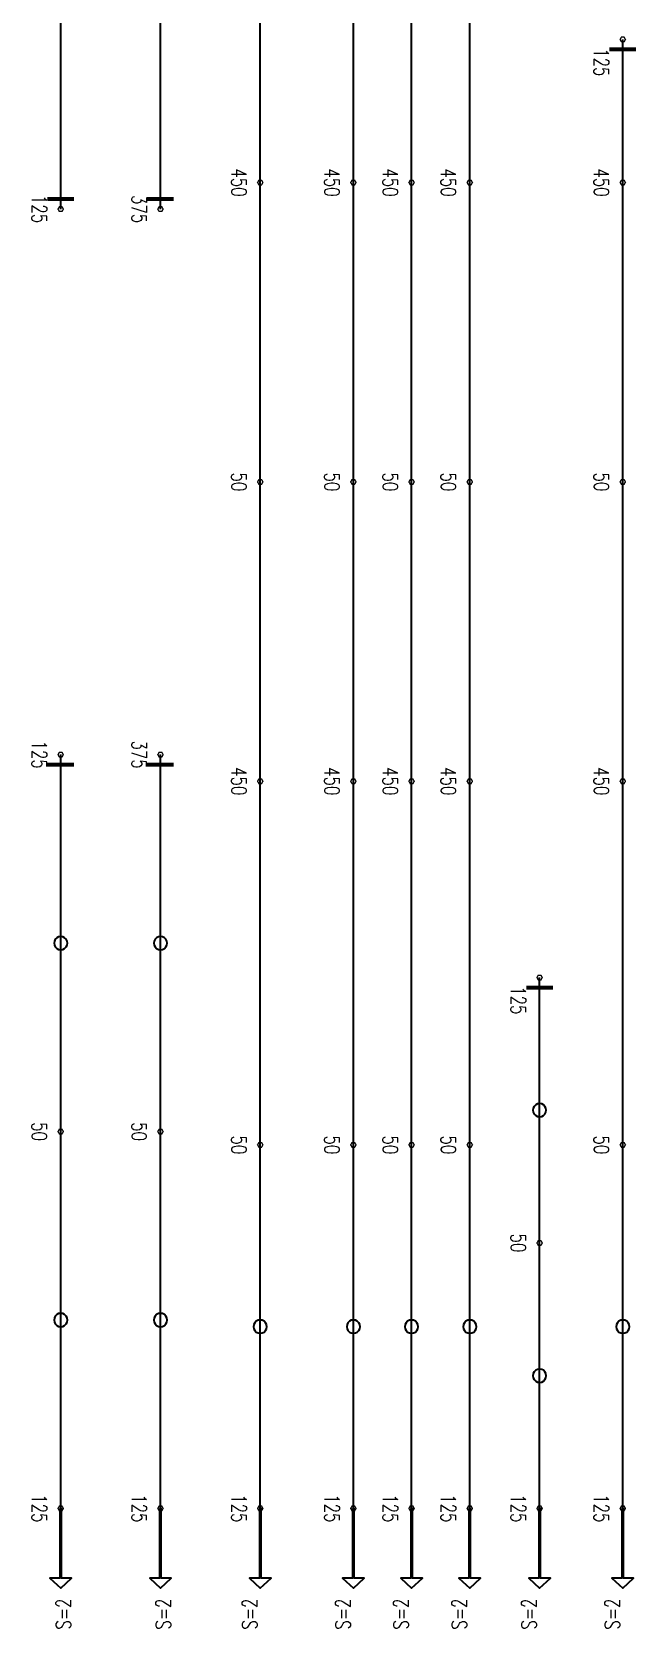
# Model space of a CAD drawing. Header units: millimetres. Extents: x 118516 to 587758, y -25561 to 50684.
# Drawn here: x 556967 to 566080, y 6472 to 30464 of the extents above; entities that cross this region are included whole.
import ezdxf

# ---------------------------------------------------------------- set-up
doc = ezdxf.new("R2010")
doc.units = ezdxf.units.MM
doc.layers.add('Current plane_Column', color=7, linetype='Continuous', true_color=0x4b00ff)
doc.layers.add('NDC_S-TENDON', color=6, linetype='Continuous', lineweight=35)
doc.layers.add('NDC_S_ANNO', color=7, linetype='Continuous', lineweight=20)
doc.styles.add('NDC_ANNO', font='', dxfattribs={"width": 0.8})
doc.styles.get('NDC_ANNO').set_extended_font_data('Dotum')

# ---------------------------------------------------------------- blocks, each defined once
blk = doc.blocks.new('HTB TDY')
at = {"layer": 'NDC_S-TENDON', "linetype": 'Continuous'}
for points, elevation in [([(57140, 20850, 20, 20, 0), (57120, 20885, 20, 20, 0), (57080, 20885, 20, 20, 0), (57060, 20850, 20, 20, 0), (57080, 20815, 20, 20, 0), (57120, 20815, 20, 20, 0)], 9), ([(57140, 20850, 20, 20, 0), (57120, 20885, 20, 20, 0), (57080, 20885, 20, 20, 0), (57060, 20850, 20, 20, 0), (57080, 20815, 20, 20, 0), (57120, 20815, 20, 20, 0)], 9), ([(51690, 18700, 20, 20, 0), (51670, 18735, 20, 20, 0), (51630, 18735, 20, 20, 0), (51610, 18700, 20, 20, 0), (51630, 18665, 20, 20, 0), (51670, 18665, 20, 20, 0)], 3650), ([(51690, 18700, 20, 20, 0), (51670, 18735, 20, 20, 0), (51630, 18735, 20, 20, 0), (51610, 18700, 20, 20, 0), (51630, 18665, 20, 20, 0), (51670, 18665, 20, 20, 0)], 3650), ([(51690, 18700, 20, 20, 0), (51670, 18735, 20, 20, 0), (51630, 18735, 20, 20, 0), (51610, 18700, 20, 20, 0), (51630, 18665, 20, 20, 0), (51670, 18665, 20, 20, 0)], 3650), ([(51690, 18700, 20, 20, 0), (51670, 18735, 20, 20, 0), (51630, 18735, 20, 20, 0), (51610, 18700, 20, 20, 0), (51630, 18665, 20, 20, 0), (51670, 18665, 20, 20, 0)], 3650), ([(53090, 18700, 20, 20, 0), (53070, 18735, 20, 20, 0), (53030, 18735, 20, 20, 0), (53010, 18700, 20, 20, 0), (53030, 18665, 20, 20, 0), (53070, 18665, 20, 20, 0)], 3650), ([(53090, 18700, 20, 20, 0), (53070, 18735, 20, 20, 0), (53030, 18735, 20, 20, 0), (53010, 18700, 20, 20, 0), (53030, 18665, 20, 20, 0), (53070, 18665, 20, 20, 0)], 3650), ([(53090, 18700, 20, 20, 0), (53070, 18735, 20, 20, 0), (53030, 18735, 20, 20, 0), (53010, 18700, 20, 20, 0), (53030, 18665, 20, 20, 0), (53070, 18665, 20, 20, 0)], 3650), ([(53090, 18700, 20, 20, 0), (53070, 18735, 20, 20, 0), (53030, 18735, 20, 20, 0), (53010, 18700, 20, 20, 0), (53030, 18665, 20, 20, 0), (53070, 18665, 20, 20, 0)], 3650), ([(53965, 18700, 20, 20, 0), (53945, 18735, 20, 20, 0), (53905, 18735, 20, 20, 0), (53885, 18700, 20, 20, 0), (53905, 18665, 20, 20, 0), (53945, 18665, 20, 20, 0)], 3650), ([(53965, 18700, 20, 20, 0), (53945, 18735, 20, 20, 0), (53905, 18735, 20, 20, 0), (53885, 18700, 20, 20, 0), (53905, 18665, 20, 20, 0), (53945, 18665, 20, 20, 0)], 3650), ([(53965, 18700, 20, 20, 0), (53945, 18735, 20, 20, 0), (53905, 18735, 20, 20, 0), (53885, 18700, 20, 20, 0), (53905, 18665, 20, 20, 0), (53945, 18665, 20, 20, 0)], 3650), ([(53965, 18700, 20, 20, 0), (53945, 18735, 20, 20, 0), (53905, 18735, 20, 20, 0), (53885, 18700, 20, 20, 0), (53905, 18665, 20, 20, 0), (53945, 18665, 20, 20, 0)], 3650), ([(54840, 18700, 20, 20, 0), (54820, 18735, 20, 20, 0), (54780, 18735, 20, 20, 0), (54760, 18700, 20, 20, 0), (54780, 18665, 20, 20, 0), (54820, 18665, 20, 20, 0)], 3650), ([(54840, 18700, 20, 20, 0), (54820, 18735, 20, 20, 0), (54780, 18735, 20, 20, 0), (54760, 18700, 20, 20, 0), (54780, 18665, 20, 20, 0), (54820, 18665, 20, 20, 0)], 3650), ([(54840, 18700, 20, 20, 0), (54820, 18735, 20, 20, 0), (54780, 18735, 20, 20, 0), (54760, 18700, 20, 20, 0), (54780, 18665, 20, 20, 0), (54820, 18665, 20, 20, 0)], 3650), ([(54840, 18700, 20, 20, 0), (54820, 18735, 20, 20, 0), (54780, 18735, 20, 20, 0), (54760, 18700, 20, 20, 0), (54780, 18665, 20, 20, 0), (54820, 18665, 20, 20, 0)], 3650), ([(57140, 18700, 20, 20, 0), (57120, 18735, 20, 20, 0), (57080, 18735, 20, 20, 0), (57060, 18700, 20, 20, 0), (57080, 18665, 20, 20, 0), (57120, 18665, 20, 20, 0)], 67), ([(57140, 18700, 20, 20, 0), (57120, 18735, 20, 20, 0), (57080, 18735, 20, 20, 0), (57060, 18700, 20, 20, 0), (57080, 18665, 20, 20, 0), (57120, 18665, 20, 20, 0)], 67), ([(57140, 18700, 20, 20, 0), (57120, 18735, 20, 20, 0), (57080, 18735, 20, 20, 0), (57060, 18700, 20, 20, 0), (57080, 18665, 20, 20, 0), (57120, 18665, 20, 20, 0)], 67), ([(57140, 18700, 20, 20, 0), (57120, 18735, 20, 20, 0), (57080, 18735, 20, 20, 0), (57060, 18700, 20, 20, 0), (57080, 18665, 20, 20, 0), (57120, 18665, 20, 20, 0)], 67), ([(48690, 18300, 20, 20, 0), (48670, 18335, 20, 20, 0), (48630, 18335, 20, 20, 0), (48610, 18300, 20, 20, 0), (48630, 18265, 20, 20, 0), (48670, 18265, 20, 20, 0)], 3575), ([(48690, 18300, 20, 20, 0), (48670, 18335, 20, 20, 0), (48630, 18335, 20, 20, 0), (48610, 18300, 20, 20, 0), (48630, 18265, 20, 20, 0), (48670, 18265, 20, 20, 0)], 3575), ([(50190, 18300, 20, 20, 0), (50170, 18335, 20, 20, 0), (50130, 18335, 20, 20, 0), (50110, 18300, 20, 20, 0), (50130, 18265, 20, 20, 0), (50170, 18265, 20, 20, 0)], 3575), ([(50190, 18300, 20, 20, 0), (50170, 18335, 20, 20, 0), (50130, 18335, 20, 20, 0), (50110, 18300, 20, 20, 0), (50130, 18265, 20, 20, 0), (50170, 18265, 20, 20, 0)], 3575), ([(51690, 14200, 20, 20, 0), (51670, 14235, 20, 20, 0), (51630, 14235, 20, 20, 0), (51610, 14200, 20, 20, 0), (51630, 14165, 20, 20, 0), (51670, 14165, 20, 20, 0)], 3500), ([(51690, 14200, 20, 20, 0), (51670, 14235, 20, 20, 0), (51630, 14235, 20, 20, 0), (51610, 14200, 20, 20, 0), (51630, 14165, 20, 20, 0), (51670, 14165, 20, 20, 0)], 3500), ([(53090, 14200, 20, 20, 0), (53070, 14235, 20, 20, 0), (53030, 14235, 20, 20, 0), (53010, 14200, 20, 20, 0), (53030, 14165, 20, 20, 0), (53070, 14165, 20, 20, 0)], 3500), ([(53090, 14200, 20, 20, 0), (53070, 14235, 20, 20, 0), (53030, 14235, 20, 20, 0), (53010, 14200, 20, 20, 0), (53030, 14165, 20, 20, 0), (53070, 14165, 20, 20, 0)], 3500), ([(53965, 14200, 20, 20, 0), (53945, 14235, 20, 20, 0), (53905, 14235, 20, 20, 0), (53885, 14200, 20, 20, 0), (53905, 14165, 20, 20, 0), (53945, 14165, 20, 20, 0)], 3500), ([(53965, 14200, 20, 20, 0), (53945, 14235, 20, 20, 0), (53905, 14235, 20, 20, 0), (53885, 14200, 20, 20, 0), (53905, 14165, 20, 20, 0), (53945, 14165, 20, 20, 0)], 3500), ([(54840, 14200, 20, 20, 0), (54820, 14235, 20, 20, 0), (54780, 14235, 20, 20, 0), (54760, 14200, 20, 20, 0), (54780, 14165, 20, 20, 0), (54820, 14165, 20, 20, 0)], 3500), ([(54840, 14200, 20, 20, 0), (54820, 14235, 20, 20, 0), (54780, 14235, 20, 20, 0), (54760, 14200, 20, 20, 0), (54780, 14165, 20, 20, 0), (54820, 14165, 20, 20, 0)], 3500), ([(57140, 14200, 20, 20, 0), (57120, 14235, 20, 20, 0), (57080, 14235, 20, 20, 0), (57060, 14200, 20, 20, 0), (57080, 14165, 20, 20, 0), (57120, 14165, 20, 20, 0)], -83), ([(57140, 14200, 20, 20, 0), (57120, 14235, 20, 20, 0), (57080, 14235, 20, 20, 0), (57060, 14200, 20, 20, 0), (57080, 14165, 20, 20, 0), (57120, 14165, 20, 20, 0)], -83), ([(48690, 10100, 20, 20, 0), (48670, 10135, 20, 20, 0), (48630, 10135, 20, 20, 0), (48610, 10100, 20, 20, 0), (48630, 10065, 20, 20, 0), (48670, 10065, 20, 20, 0)], 3575), ([(48690, 10100, 20, 20, 0), (48670, 10135, 20, 20, 0), (48630, 10135, 20, 20, 0), (48610, 10100, 20, 20, 0), (48630, 10065, 20, 20, 0), (48670, 10065, 20, 20, 0)], 3575), ([(50190, 10100, 20, 20, 0), (50170, 10135, 20, 20, 0), (50130, 10135, 20, 20, 0), (50110, 10100, 20, 20, 0), (50130, 10065, 20, 20, 0), (50170, 10065, 20, 20, 0)], 3575), ([(50190, 10100, 20, 20, 0), (50170, 10135, 20, 20, 0), (50130, 10135, 20, 20, 0), (50110, 10100, 20, 20, 0), (50130, 10065, 20, 20, 0), (50170, 10065, 20, 20, 0)], 3575), ([(51690, 9700, 20, 20, 0), (51670, 9735, 20, 20, 0), (51630, 9735, 20, 20, 0), (51610, 9700, 20, 20, 0), (51630, 9665, 20, 20, 0), (51670, 9665, 20, 20, 0)], 3650), ([(51690, 9700, 20, 20, 0), (51670, 9735, 20, 20, 0), (51630, 9735, 20, 20, 0), (51610, 9700, 20, 20, 0), (51630, 9665, 20, 20, 0), (51670, 9665, 20, 20, 0)], 3650), ([(51690, 9700, 20, 20, 0), (51670, 9735, 20, 20, 0), (51630, 9735, 20, 20, 0), (51610, 9700, 20, 20, 0), (51630, 9665, 20, 20, 0), (51670, 9665, 20, 20, 0)], 3650), ([(51690, 9700, 20, 20, 0), (51670, 9735, 20, 20, 0), (51630, 9735, 20, 20, 0), (51610, 9700, 20, 20, 0), (51630, 9665, 20, 20, 0), (51670, 9665, 20, 20, 0)], 3650), ([(53090, 9700, 20, 20, 0), (53070, 9735, 20, 20, 0), (53030, 9735, 20, 20, 0), (53010, 9700, 20, 20, 0), (53030, 9665, 20, 20, 0), (53070, 9665, 20, 20, 0)], 3650), ([(53090, 9700, 20, 20, 0), (53070, 9735, 20, 20, 0), (53030, 9735, 20, 20, 0), (53010, 9700, 20, 20, 0), (53030, 9665, 20, 20, 0), (53070, 9665, 20, 20, 0)], 3650), ([(53090, 9700, 20, 20, 0), (53070, 9735, 20, 20, 0), (53030, 9735, 20, 20, 0), (53010, 9700, 20, 20, 0), (53030, 9665, 20, 20, 0), (53070, 9665, 20, 20, 0)], 3650), ([(53090, 9700, 20, 20, 0), (53070, 9735, 20, 20, 0), (53030, 9735, 20, 20, 0), (53010, 9700, 20, 20, 0), (53030, 9665, 20, 20, 0), (53070, 9665, 20, 20, 0)], 3650), ([(53965, 9700, 20, 20, 0), (53945, 9735, 20, 20, 0), (53905, 9735, 20, 20, 0), (53885, 9700, 20, 20, 0), (53905, 9665, 20, 20, 0), (53945, 9665, 20, 20, 0)], 3650), ([(53965, 9700, 20, 20, 0), (53945, 9735, 20, 20, 0), (53905, 9735, 20, 20, 0), (53885, 9700, 20, 20, 0), (53905, 9665, 20, 20, 0), (53945, 9665, 20, 20, 0)], 3650), ([(53965, 9700, 20, 20, 0), (53945, 9735, 20, 20, 0), (53905, 9735, 20, 20, 0), (53885, 9700, 20, 20, 0), (53905, 9665, 20, 20, 0), (53945, 9665, 20, 20, 0)], 3650), ([(53965, 9700, 20, 20, 0), (53945, 9735, 20, 20, 0), (53905, 9735, 20, 20, 0), (53885, 9700, 20, 20, 0), (53905, 9665, 20, 20, 0), (53945, 9665, 20, 20, 0)], 3650), ([(54840, 9700, 20, 20, 0), (54820, 9735, 20, 20, 0), (54780, 9735, 20, 20, 0), (54760, 9700, 20, 20, 0), (54780, 9665, 20, 20, 0), (54820, 9665, 20, 20, 0)], 3650), ([(54840, 9700, 20, 20, 0), (54820, 9735, 20, 20, 0), (54780, 9735, 20, 20, 0), (54760, 9700, 20, 20, 0), (54780, 9665, 20, 20, 0), (54820, 9665, 20, 20, 0)], 3650), ([(54840, 9700, 20, 20, 0), (54820, 9735, 20, 20, 0), (54780, 9735, 20, 20, 0), (54760, 9700, 20, 20, 0), (54780, 9665, 20, 20, 0), (54820, 9665, 20, 20, 0)], 3650), ([(54840, 9700, 20, 20, 0), (54820, 9735, 20, 20, 0), (54780, 9735, 20, 20, 0), (54760, 9700, 20, 20, 0), (54780, 9665, 20, 20, 0), (54820, 9665, 20, 20, 0)], 3650), ([(57140, 9700, 20, 20, 0), (57120, 9735, 20, 20, 0), (57080, 9735, 20, 20, 0), (57060, 9700, 20, 20, 0), (57080, 9665, 20, 20, 0), (57120, 9665, 20, 20, 0)], 67), ([(57140, 9700, 20, 20, 0), (57120, 9735, 20, 20, 0), (57080, 9735, 20, 20, 0), (57060, 9700, 20, 20, 0), (57080, 9665, 20, 20, 0), (57120, 9665, 20, 20, 0)], 67), ([(57140, 9700, 20, 20, 0), (57120, 9735, 20, 20, 0), (57080, 9735, 20, 20, 0), (57060, 9700, 20, 20, 0), (57080, 9665, 20, 20, 0), (57120, 9665, 20, 20, 0)], 67), ([(57140, 9700, 20, 20, 0), (57120, 9735, 20, 20, 0), (57080, 9735, 20, 20, 0), (57060, 9700, 20, 20, 0), (57080, 9665, 20, 20, 0), (57120, 9665, 20, 20, 0)], 67), ([(55890, 6750, 20, 20, 0), (55870, 6785, 20, 20, 0), (55830, 6785, 20, 20, 0), (55810, 6750, 20, 20, 0), (55830, 6715, 20, 20, 0), (55870, 6715, 20, 20, 0)], 3575), ([(55890, 6750, 20, 20, 0), (55870, 6785, 20, 20, 0), (55830, 6785, 20, 20, 0), (55810, 6750, 20, 20, 0), (55830, 6715, 20, 20, 0), (55870, 6715, 20, 20, 0)], 3575), ([(48690, 4435, 20, 20, 0), (48670, 4470, 20, 20, 0), (48630, 4470, 20, 20, 0), (48610, 4435, 20, 20, 0), (48630, 4400, 20, 20, 0), (48670, 4400, 20, 20, 0)], 3500), ([(48690, 4435, 20, 20, 0), (48670, 4470, 20, 20, 0), (48630, 4470, 20, 20, 0), (48610, 4435, 20, 20, 0), (48630, 4400, 20, 20, 0), (48670, 4400, 20, 20, 0)], 3500), ([(50190, 4435, 20, 20, 0), (50170, 4470, 20, 20, 0), (50130, 4470, 20, 20, 0), (50110, 4435, 20, 20, 0), (50130, 4400, 20, 20, 0), (50170, 4400, 20, 20, 0)], 3500), ([(50190, 4435, 20, 20, 0), (50170, 4470, 20, 20, 0), (50130, 4470, 20, 20, 0), (50110, 4435, 20, 20, 0), (50130, 4400, 20, 20, 0), (50170, 4400, 20, 20, 0)], 3500), ([(51690, 4235, 20, 20, 0), (51670, 4270, 20, 20, 0), (51630, 4270, 20, 20, 0), (51610, 4235, 20, 20, 0), (51630, 4200, 20, 20, 0), (51670, 4200, 20, 20, 0)], 3500), ([(51690, 4235, 20, 20, 0), (51670, 4270, 20, 20, 0), (51630, 4270, 20, 20, 0), (51610, 4235, 20, 20, 0), (51630, 4200, 20, 20, 0), (51670, 4200, 20, 20, 0)], 3500), ([(53090, 4235, 20, 20, 0), (53070, 4270, 20, 20, 0), (53030, 4270, 20, 20, 0), (53010, 4235, 20, 20, 0), (53030, 4200, 20, 20, 0), (53070, 4200, 20, 20, 0)], 3500), ([(53090, 4235, 20, 20, 0), (53070, 4270, 20, 20, 0), (53030, 4270, 20, 20, 0), (53010, 4235, 20, 20, 0), (53030, 4200, 20, 20, 0), (53070, 4200, 20, 20, 0)], 3500), ([(53965, 4235, 20, 20, 0), (53945, 4270, 20, 20, 0), (53905, 4270, 20, 20, 0), (53885, 4235, 20, 20, 0), (53905, 4200, 20, 20, 0), (53945, 4200, 20, 20, 0)], 3500), ([(53965, 4235, 20, 20, 0), (53945, 4270, 20, 20, 0), (53905, 4270, 20, 20, 0), (53885, 4235, 20, 20, 0), (53905, 4200, 20, 20, 0), (53945, 4200, 20, 20, 0)], 3500), ([(54840, 4235, 20, 20, 0), (54820, 4270, 20, 20, 0), (54780, 4270, 20, 20, 0), (54760, 4235, 20, 20, 0), (54780, 4200, 20, 20, 0), (54820, 4200, 20, 20, 0)], 3500), ([(54840, 4235, 20, 20, 0), (54820, 4270, 20, 20, 0), (54780, 4270, 20, 20, 0), (54760, 4235, 20, 20, 0), (54780, 4200, 20, 20, 0), (54820, 4200, 20, 20, 0)], 3500), ([(57140, 4235, 20, 20, 0), (57120, 4270, 20, 20, 0), (57080, 4270, 20, 20, 0), (57060, 4235, 20, 20, 0), (57080, 4200, 20, 20, 0), (57120, 4200, 20, 20, 0)], -83), ([(57140, 4235, 20, 20, 0), (57120, 4270, 20, 20, 0), (57080, 4270, 20, 20, 0), (57060, 4235, 20, 20, 0), (57080, 4200, 20, 20, 0), (57120, 4200, 20, 20, 0)], -83), ([(55890, 2760, 20, 20, 0), (55870, 2795, 20, 20, 0), (55830, 2795, 20, 20, 0), (55810, 2760, 20, 20, 0), (55830, 2725, 20, 20, 0), (55870, 2725, 20, 20, 0)], 3500), ([(55890, 2760, 20, 20, 0), (55870, 2795, 20, 20, 0), (55830, 2795, 20, 20, 0), (55810, 2760, 20, 20, 0), (55830, 2725, 20, 20, 0), (55870, 2725, 20, 20, 0)], 3500), ([(48690, -1230, 20, 20, 0), (48670, -1195, 20, 20, 0), (48630, -1195, 20, 20, 0), (48610, -1230, 20, 20, 0), (48630, -1265, 20, 20, 0), (48670, -1265, 20, 20, 0)], 3575), ([(48690, -1230, 20, 20, 0), (48670, -1195, 20, 20, 0), (48630, -1195, 20, 20, 0), (48610, -1230, 20, 20, 0), (48630, -1265, 20, 20, 0), (48670, -1265, 20, 20, 0)], 3575), ([(50190, -1230, 20, 20, 0), (50170, -1195, 20, 20, 0), (50130, -1195, 20, 20, 0), (50110, -1230, 20, 20, 0), (50130, -1265, 20, 20, 0), (50170, -1265, 20, 20, 0)], 3575), ([(50190, -1230, 20, 20, 0), (50170, -1195, 20, 20, 0), (50130, -1195, 20, 20, 0), (50110, -1230, 20, 20, 0), (50130, -1265, 20, 20, 0), (50170, -1265, 20, 20, 0)], 3575), ([(51690, -1230, 20, 20, 0), (51670, -1195, 20, 20, 0), (51630, -1195, 20, 20, 0), (51610, -1230, 20, 20, 0), (51630, -1265, 20, 20, 0), (51670, -1265, 20, 20, 0)], 3575), ([(51690, -1230, 20, 20, 0), (51670, -1195, 20, 20, 0), (51630, -1195, 20, 20, 0), (51610, -1230, 20, 20, 0), (51630, -1265, 20, 20, 0), (51670, -1265, 20, 20, 0)], 3575), ([(53090, -1230, 20, 20, 0), (53070, -1195, 20, 20, 0), (53030, -1195, 20, 20, 0), (53010, -1230, 20, 20, 0), (53030, -1265, 20, 20, 0), (53070, -1265, 20, 20, 0)], 3575), ([(53090, -1230, 20, 20, 0), (53070, -1195, 20, 20, 0), (53030, -1195, 20, 20, 0), (53010, -1230, 20, 20, 0), (53030, -1265, 20, 20, 0), (53070, -1265, 20, 20, 0)], 3575), ([(53965, -1230, 20, 20, 0), (53945, -1195, 20, 20, 0), (53905, -1195, 20, 20, 0), (53885, -1230, 20, 20, 0), (53905, -1265, 20, 20, 0), (53945, -1265, 20, 20, 0)], 3575), ([(53965, -1230, 20, 20, 0), (53945, -1195, 20, 20, 0), (53905, -1195, 20, 20, 0), (53885, -1230, 20, 20, 0), (53905, -1265, 20, 20, 0), (53945, -1265, 20, 20, 0)], 3575), ([(54840, -1230, 20, 20, 0), (54820, -1195, 20, 20, 0), (54780, -1195, 20, 20, 0), (54760, -1230, 20, 20, 0), (54780, -1265, 20, 20, 0), (54820, -1265, 20, 20, 0)], 3575), ([(54840, -1230, 20, 20, 0), (54820, -1195, 20, 20, 0), (54780, -1195, 20, 20, 0), (54760, -1230, 20, 20, 0), (54780, -1265, 20, 20, 0), (54820, -1265, 20, 20, 0)], 3575), ([(55890, -1230, 20, 20, 0), (55870, -1195, 20, 20, 0), (55830, -1195, 20, 20, 0), (55810, -1230, 20, 20, 0), (55830, -1265, 20, 20, 0), (55870, -1265, 20, 20, 0)], 3575), ([(55890, -1230, 20, 20, 0), (55870, -1195, 20, 20, 0), (55830, -1195, 20, 20, 0), (55810, -1230, 20, 20, 0), (55830, -1265, 20, 20, 0), (55870, -1265, 20, 20, 0)], 3575), ([(57140, -1230, 20, 20, 0), (57120, -1195, 20, 20, 0), (57080, -1195, 20, 20, 0), (57060, -1230, 20, 20, 0), (57080, -1265, 20, 20, 0), (57120, -1265, 20, 20, 0)], -8), ([(57140, -1230, 20, 20, 0), (57120, -1195, 20, 20, 0), (57080, -1195, 20, 20, 0), (57060, -1230, 20, 20, 0), (57080, -1265, 20, 20, 0), (57120, -1265, 20, 20, 0)], -8)]:
    blk.add_lwpolyline(points, format="xyseb", close=True, dxfattribs=dict(at, elevation=elevation))
for points, elevation in [([(57300, 20700, 60, 60, 0), (56900, 20700, 60, 60, 0)], 9), ([(48450, 18450, 60, 60, 0), (48850, 18450, 60, 60, 0)], 3575), ([(49950, 18450, 60, 60, 0), (50350, 18450, 60, 60, 0)], 3575), ([(48850, 9950, 60, 60, 0), (48450, 9950, 60, 60, 0)], 3575), ([(50350, 9950, 60, 60, 0), (49950, 9950, 60, 60, 0)], 3575), ([(56050, 6600, 60, 60, 0), (55650, 6600, 60, 60, 0)], 3575)]:
    blk.add_lwpolyline(points, format="xyseb", dxfattribs=dict(at, elevation=elevation))
for points, elevation in [([(48650, 7167), (48681, 7172), (48709, 7187), (48731, 7209), (48745, 7237), (48750, 7267), (48745, 7298), (48731, 7326), (48709, 7348), (48681, 7363), (48650, 7367), (48619, 7363), (48591, 7348), (48569, 7326), (48555, 7298), (48550, 7267), (48555, 7237), (48569, 7209), (48591, 7187), (48619, 7172), (48650, 7167)], 3532), ([(50150, 7167), (50181, 7172), (50209, 7187), (50231, 7209), (50245, 7237), (50250, 7267), (50245, 7298), (50231, 7326), (50209, 7348), (50181, 7363), (50150, 7367), (50119, 7363), (50091, 7348), (50069, 7326), (50055, 7298), (50050, 7267), (50055, 7237), (50069, 7209), (50091, 7187), (50119, 7172), (50150, 7167)], 3532), ([(55850, 4655), (55881, 4660), (55909, 4674), (55931, 4696), (55945, 4724), (55950, 4755), (55945, 4786), (55931, 4814), (55909, 4836), (55881, 4850), (55850, 4855), (55819, 4850), (55791, 4836), (55769, 4814), (55755, 4786), (55750, 4755), (55755, 4724), (55769, 4696), (55791, 4674), (55819, 4660), (55850, 4655)], 3532), ([(48650, 1502), (48681, 1507), (48709, 1522), (48731, 1544), (48745, 1572), (48750, 1602), (48745, 1633), (48731, 1661), (48709, 1683), (48681, 1698), (48650, 1702), (48619, 1698), (48591, 1683), (48569, 1661), (48555, 1633), (48550, 1602), (48555, 1572), (48569, 1544), (48591, 1522), (48619, 1507), (48650, 1502)], 3532), ([(50150, 1502), (50181, 1507), (50209, 1522), (50231, 1544), (50245, 1572), (50250, 1602), (50245, 1633), (50231, 1661), (50209, 1683), (50181, 1698), (50150, 1702), (50119, 1698), (50091, 1683), (50069, 1661), (50055, 1633), (50050, 1602), (50055, 1572), (50069, 1544), (50091, 1522), (50119, 1507), (50150, 1502)], 3532), ([(51650, 1402), (51681, 1407), (51709, 1422), (51731, 1444), (51745, 1472), (51750, 1502), (51745, 1533), (51731, 1561), (51709, 1583), (51681, 1598), (51650, 1602), (51619, 1598), (51591, 1583), (51569, 1561), (51555, 1533), (51550, 1502), (51555, 1472), (51569, 1444), (51591, 1422), (51619, 1407), (51650, 1402)], 3533), ([(53050, 1402), (53081, 1407), (53109, 1422), (53131, 1444), (53145, 1472), (53150, 1502), (53145, 1533), (53131, 1561), (53109, 1583), (53081, 1598), (53050, 1602), (53019, 1598), (52991, 1583), (52969, 1561), (52955, 1533), (52950, 1502), (52955, 1472), (52969, 1444), (52991, 1422), (53019, 1407), (53050, 1402)], 3532), ([(53925, 1402), (53956, 1407), (53984, 1422), (54006, 1444), (54020, 1472), (54025, 1502), (54020, 1533), (54006, 1561), (53984, 1583), (53956, 1598), (53925, 1602), (53894, 1598), (53866, 1583), (53844, 1561), (53830, 1533), (53825, 1502), (53830, 1472), (53844, 1444), (53866, 1422), (53894, 1407), (53925, 1402)], 3533), ([(54800, 1402), (54831, 1407), (54859, 1422), (54881, 1444), (54895, 1472), (54900, 1502), (54895, 1533), (54881, 1561), (54859, 1583), (54831, 1598), (54800, 1602), (54769, 1598), (54741, 1583), (54719, 1561), (54705, 1533), (54700, 1502), (54705, 1472), (54719, 1444), (54741, 1422), (54769, 1407), (54800, 1402)], 3533), ([(57100, 1402), (57131, 1407), (57159, 1422), (57181, 1444), (57195, 1472), (57200, 1502), (57195, 1533), (57181, 1561), (57159, 1583), (57131, 1598), (57100, 1602), (57069, 1598), (57041, 1583), (57019, 1561), (57005, 1533), (57000, 1502), (57005, 1472), (57019, 1444), (57041, 1422), (57069, 1407), (57100, 1402)], -50), ([(55850, 665), (55881, 670), (55909, 684), (55931, 706), (55945, 734), (55950, 765), (55945, 796), (55931, 824), (55909, 846), (55881, 860), (55850, 865), (55819, 860), (55791, 846), (55769, 824), (55755, 796), (55750, 765), (55755, 734), (55769, 706), (55791, 684), (55819, 670), (55850, 665)], 3532), ([(48638, -1230), (48638, -2280), (48488, -2280), (48650, -2430), (48812, -2280), (48662, -2280), (48662, -1230)], 3575), ([(50138, -1230), (50138, -2280), (49988, -2280), (50150, -2430), (50312, -2280), (50162, -2280), (50162, -1230)], 3575), ([(51638, -1230), (51638, -2280), (51488, -2280), (51650, -2430), (51812, -2280), (51662, -2280), (51662, -1230)], 3575), ([(53038, -1230), (53038, -2280), (52888, -2280), (53050, -2430), (53212, -2280), (53062, -2280), (53062, -1230)], 3575), ([(53913, -1230), (53913, -2280), (53763, -2280), (53925, -2430), (54087, -2280), (53937, -2280), (53937, -1230)], 3575), ([(54788, -1230), (54788, -2280), (54638, -2280), (54800, -2430), (54962, -2280), (54812, -2280), (54812, -1230)], 3575), ([(55838, -1230), (55838, -2280), (55688, -2280), (55850, -2430), (56012, -2280), (55862, -2280), (55862, -1230)], 3575), ([(57088, -1230), (57088, -2280), (56938, -2280), (57100, -2430), (57262, -2280), (57112, -2280), (57112, -1230)], -8)]:
    blk.add_lwpolyline(points, close=True, dxfattribs=dict(at, elevation=elevation))
for points in [[(48650, 18300, 3575), (48650, 19055, 3572), (48650, 19811, 3562), (48650, 20566, 3545), (48650, 21699, 3520), (48650, 22832, 3505), (48650, 23965, 3500), (48650, 25098, 3505), (48650, 26231, 3520), (48650, 27364, 3545), (48650, 28119, 3562), (48650, 28875, 3572), (48650, 29630, 3575)], [(50150, 18300, 3575), (50150, 19055, 3572), (50150, 19811, 3562), (50150, 20566, 3545), (50150, 21699, 3520), (50150, 22832, 3505), (50150, 23965, 3500), (50150, 25098, 3505), (50150, 26231, 3520), (50150, 27364, 3545), (50150, 28119, 3562), (50150, 28875, 3572), (50150, 29630, 3575)], [(51650, 18700, 3650), (51650, 19429, 3643), (51650, 20157, 3623), (51650, 20886, 3590), (51650, 21979, 3540), (51650, 23072, 3510), (51650, 24165, 3500), (51650, 25258, 3505), (51650, 26351, 3520), (51650, 27444, 3545), (51650, 28173, 3562), (51650, 28901, 3572), (51650, 29630, 3575)], [(53050, 18700, 3650), (53050, 19429, 3643), (53050, 20157, 3623), (53050, 20886, 3590), (53050, 21979, 3540), (53050, 23072, 3510), (53050, 24165, 3500), (53050, 25258, 3505), (53050, 26351, 3520), (53050, 27444, 3545), (53050, 28173, 3562), (53050, 28901, 3572), (53050, 29630, 3575)], [(53925, 18700, 3650), (53925, 19429, 3643), (53925, 20157, 3623), (53925, 20886, 3590), (53925, 21979, 3540), (53925, 23072, 3510), (53925, 24165, 3500), (53925, 25258, 3505), (53925, 26351, 3520), (53925, 27444, 3545), (53925, 28173, 3562), (53925, 28901, 3572), (53925, 29630, 3575)], [(54800, 18700, 3650), (54800, 19429, 3643), (54800, 20157, 3623), (54800, 20886, 3590), (54800, 21979, 3540), (54800, 23072, 3510), (54800, 24165, 3500), (54800, 25258, 3505), (54800, 26351, 3520), (54800, 27444, 3545), (54800, 28173, 3562), (54800, 28901, 3572), (54800, 29630, 3575)], [(57100, 18700, 67), (57100, 19429, 60), (57100, 20157, 40), (57100, 20850, 9)], [(51650, 9700, 3650), (51650, 10300, 3643), (51650, 10900, 3623), (51650, 11500, 3590), (51650, 12175, 3551), (51650, 12850, 3522), (51650, 13525, 3506), (51650, 14200, 3500), (51650, 14875, 3506), (51650, 15550, 3522), (51650, 16225, 3551), (51650, 16900, 3590), (51650, 17500, 3623), (51650, 18100, 3643), (51650, 18700, 3650)], [(53050, 9700, 3650), (53050, 10300, 3643), (53050, 10900, 3623), (53050, 11500, 3590), (53050, 12175, 3551), (53050, 12850, 3522), (53050, 13525, 3506), (53050, 14200, 3500), (53050, 14875, 3506), (53050, 15550, 3522), (53050, 16225, 3551), (53050, 16900, 3590), (53050, 17500, 3623), (53050, 18100, 3643), (53050, 18700, 3650)], [(53925, 9700, 3650), (53925, 10300, 3643), (53925, 10900, 3623), (53925, 11500, 3590), (53925, 12175, 3551), (53925, 12850, 3522), (53925, 13525, 3506), (53925, 14200, 3500), (53925, 14875, 3506), (53925, 15550, 3522), (53925, 16225, 3551), (53925, 16900, 3590), (53925, 17500, 3623), (53925, 18100, 3643), (53925, 18700, 3650)], [(54800, 9700, 3650), (54800, 10300, 3643), (54800, 10900, 3623), (54800, 11500, 3590), (54800, 12175, 3551), (54800, 12850, 3522), (54800, 13525, 3506), (54800, 14200, 3500), (54800, 14875, 3506), (54800, 15550, 3522), (54800, 16225, 3551), (54800, 16900, 3590), (54800, 17500, 3623), (54800, 18100, 3643), (54800, 18700, 3650)], [(57100, 9700, 67), (57100, 10300, 60), (57100, 10900, 40), (57100, 11500, 7), (57100, 12175, -32), (57100, 12850, -60), (57100, 13525, -77), (57100, 14200, -83), (57100, 14875, -77), (57100, 15550, -60), (57100, 16225, -32), (57100, 16900, 7), (57100, 17500, 40), (57100, 18100, 60), (57100, 18700, 67)], [(48650, -1230, 3575), (48650, -475, 3572), (48650, 281, 3562), (48650, 1036, 3545), (48650, 2169, 3520), (48650, 3302, 3505), (48650, 4435, 3500), (48650, 5568, 3505), (48650, 6701, 3520), (48650, 7834, 3545), (48650, 8589, 3562), (48650, 9345, 3572), (48650, 10100, 3575)], [(50150, -1230, 3575), (50150, -475, 3572), (50150, 281, 3562), (50150, 1036, 3545), (50150, 2169, 3520), (50150, 3302, 3505), (50150, 4435, 3500), (50150, 5568, 3505), (50150, 6701, 3520), (50150, 7834, 3545), (50150, 8589, 3562), (50150, 9345, 3572), (50150, 10100, 3575)], [(51650, -1230, 3575), (51650, -501, 3572), (51650, 227, 3562), (51650, 956, 3545), (51650, 2049, 3520), (51650, 3142, 3505), (51650, 4235, 3500), (51650, 5328, 3510), (51650, 6421, 3540), (51650, 7514, 3590), (51650, 8243, 3623), (51650, 8971, 3643), (51650, 9700, 3650)], [(53050, -1230, 3575), (53050, -501, 3572), (53050, 227, 3562), (53050, 956, 3545), (53050, 2049, 3520), (53050, 3142, 3505), (53050, 4235, 3500), (53050, 5328, 3510), (53050, 6421, 3540), (53050, 7514, 3590), (53050, 8243, 3623), (53050, 8971, 3643), (53050, 9700, 3650)], [(53925, -1230, 3575), (53925, -501, 3572), (53925, 227, 3562), (53925, 956, 3545), (53925, 2049, 3520), (53925, 3142, 3505), (53925, 4235, 3500), (53925, 5328, 3510), (53925, 6421, 3540), (53925, 7514, 3590), (53925, 8243, 3623), (53925, 8971, 3643), (53925, 9700, 3650)], [(54800, -1230, 3575), (54800, -501, 3572), (54800, 227, 3562), (54800, 956, 3545), (54800, 2049, 3520), (54800, 3142, 3505), (54800, 4235, 3500), (54800, 5328, 3510), (54800, 6421, 3540), (54800, 7514, 3590), (54800, 8243, 3623), (54800, 8971, 3643), (54800, 9700, 3650)], [(57100, -1230, -8), (57100, -501, -11), (57100, 227, -21), (57100, 956, -38), (57100, 2049, -63), (57100, 3142, -78), (57100, 4235, -83), (57100, 5328, -73), (57100, 6421, -43), (57100, 7514, 7), (57100, 8243, 40), (57100, 8971, 60), (57100, 9700, 67)], [(55850, -1230, 3575), (55850, -698, 3572), (55850, -166, 3562), (55850, 366, 3545), (55850, 965, 3525), (55850, 1563, 3511), (55850, 2162, 3503), (55850, 2760, 3500), (55850, 3359, 3503), (55850, 3957, 3511), (55850, 4556, 3525), (55850, 5154, 3545), (55850, 5686, 3562), (55850, 6218, 3572), (55850, 6750, 3575)]]:
    blk.add_polyline3d(points, dxfattribs=at)
at = {"layer": 'NDC_S_ANNO', "linetype": 'Continuous', "char_height": 225, "attachment_point": 5, "line_spacing_factor": 0.75, "style": 'NDC_ANNO'}
for s, insert, rotation in [('\\FSTANDARD.shx;125', (56780, 20506, 9), 269.9993), ('\\FSTANDARD.shx;450', (51330, 18700, 3650), 270), ('\\FSTANDARD.shx;450', (52730, 18700, 3650), 270), ('\\FSTANDARD.shx;450', (53605, 18700, 3650), 270), ('\\FSTANDARD.shx;450', (54480, 18700, 3650), 270), ('\\FSTANDARD.shx;450', (56780, 18700, 67), 270), ('\\FSTANDARD.shx;375', (49830, 18300, 3575), 270), ('\\FSTANDARD.shx;125', (48330, 18300, 3575), 270), ('\\FSTANDARD.shx;50', (51330, 14200, 3500), 269.9996), ('\\FSTANDARD.shx;50', (52730, 14200, 3500), 269.9996), ('\\FSTANDARD.shx;50', (53605, 14200, 3500), 269.9996), ('\\FSTANDARD.shx;50', (54480, 14200, 3500), 269.9996), ('\\FSTANDARD.shx;50', (56780, 14200, -83), 269.9996), ('\\FSTANDARD.shx;125', (48330, 10100, 3575), 270), ('\\FSTANDARD.shx;375', (49830, 10100, 3575), 270), ('\\FSTANDARD.shx;450', (51330, 9700, 3650), 269.9996), ('\\FSTANDARD.shx;450', (52730, 9700, 3650), 269.9996), ('\\FSTANDARD.shx;450', (53605, 9700, 3650), 269.9996), ('\\FSTANDARD.shx;450', (54480, 9700, 3650), 269.9996), ('\\FSTANDARD.shx;450', (56780, 9700, 67), 269.9996), ('\\FSTANDARD.shx;125', (55530, 6406, 3575), 269.9993), ('\\FSTANDARD.shx;50', (48330, 4435, 3500), 270), ('\\FSTANDARD.shx;50', (49830, 4435, 3500), 270), ('\\FSTANDARD.shx;50', (51330, 4235, 3500), 269.9993), ('\\FSTANDARD.shx;50', (52730, 4235, 3500), 269.9993), ('\\FSTANDARD.shx;50', (53605, 4235, 3500), 269.9993), ('\\FSTANDARD.shx;50', (54480, 4235, 3500), 269.9993), ('\\FSTANDARD.shx;50', (56780, 4235, -83), 269.9993), ('\\FSTANDARD.shx;50', (55530, 2760, 3500), 269.9993), ('\\FSTANDARD.shx;125', (48330, -1230, 3575), 270), ('\\FSTANDARD.shx;125', (49830, -1230, 3575), 270), ('\\FSTANDARD.shx;125', (51330, -1230, 3575), 269.9993), ('\\FSTANDARD.shx;125', (52730, -1230, 3575), 269.9993), ('\\FSTANDARD.shx;125', (53605, -1230, 3575), 269.9993), ('\\FSTANDARD.shx;125', (54480, -1230, 3575), 269.9993), ('\\FSTANDARD.shx;125', (55530, -1230, 3575), 269.9993), ('\\FSTANDARD.shx;125', (56780, -1230, -8), 269.9993), ('\\FSTANDARD.shx;S=2', (48692, -2818, 3700), 90), ('\\FSTANDARD.shx;S=2', (50192, -2818, 3700), 90), ('\\FSTANDARD.shx;S=2', (51492, -2818, 3700), 89.9993), ('\\FSTANDARD.shx;S=2', (52892, -2818, 3700), 89.9993), ('\\FSTANDARD.shx;S=2', (53767, -2818, 3700), 89.9993), ('\\FSTANDARD.shx;S=2', (54642, -2818, 3700), 89.9993), ('\\FSTANDARD.shx;S=2', (55692, -2818, 3700), 89.9993), ('\\FSTANDARD.shx;S=2', (56943, -2818, 117), 89.9993)]:
    blk.add_mtext(s, dxfattribs=dict(at, insert=insert, rotation=rotation))

msp = doc.modelspace()

# ---------------------------------------------------------------- block references
at = {"layer": 'Current plane_Column'}
msp.add_blockref('HTB TDY', (508750, 9500), dxfattribs=at)

doc.saveas('drawing.dxf')
